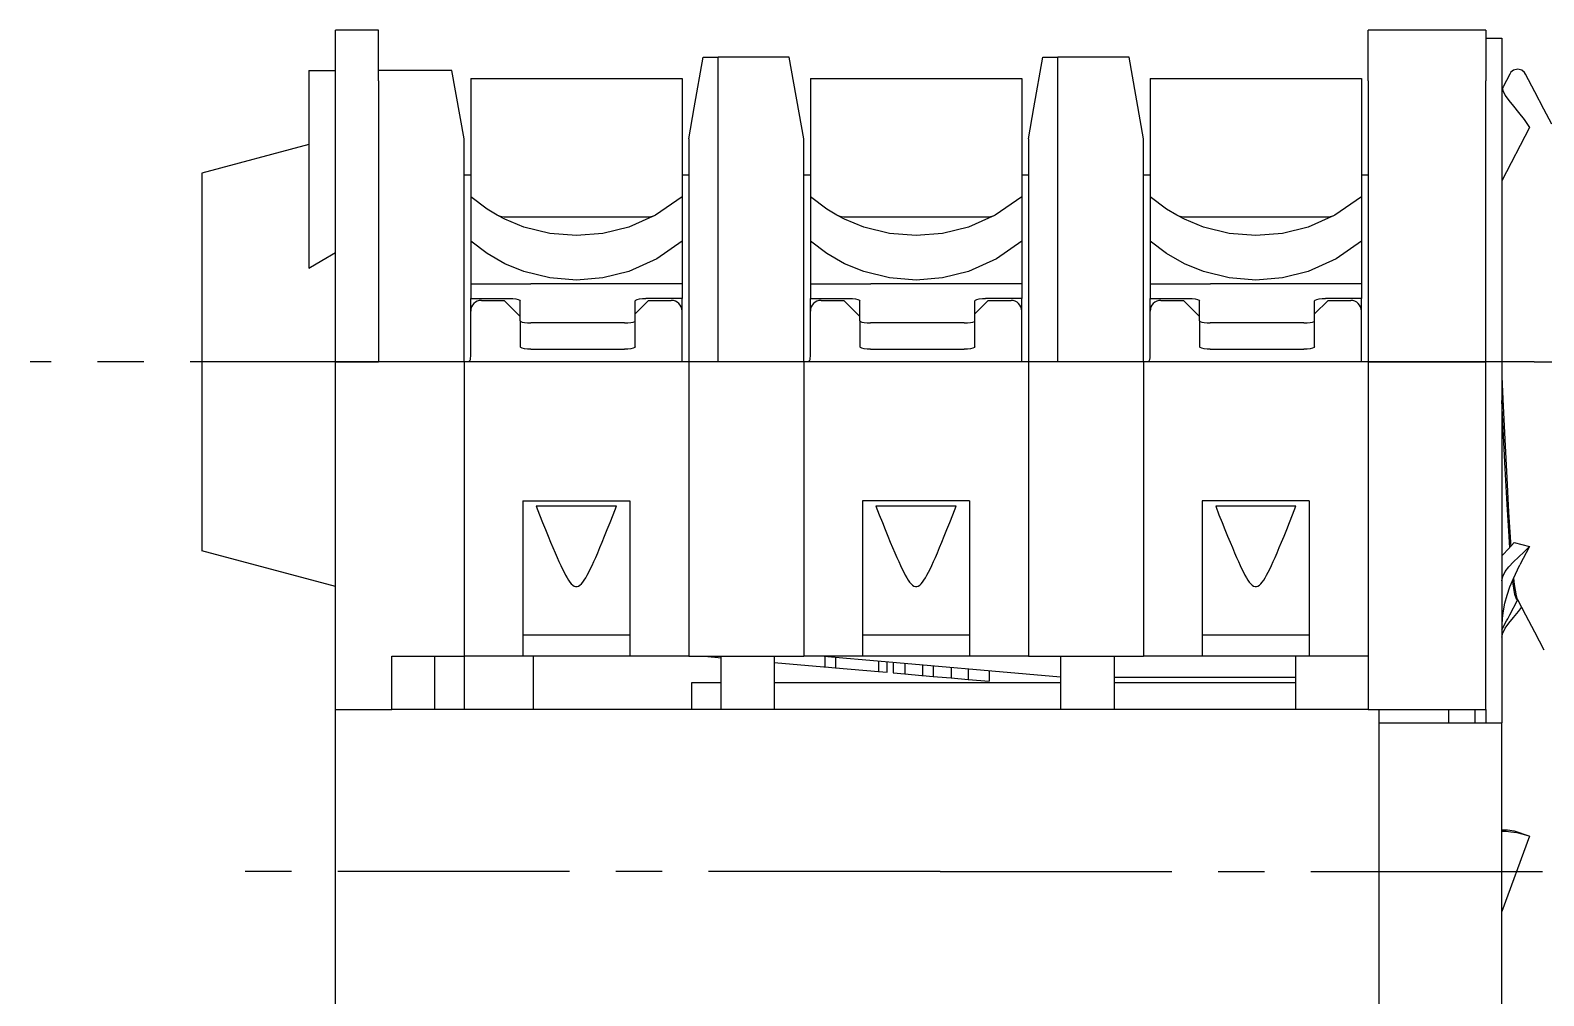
# Model space of a CAD drawing. Extents: x 0 to 420, y 0 to 297.
# Drawn here: x 160.3 to 216.9, y 105.2 to 141.3 of the extents above; entities that cross this region are included whole.
import ezdxf

# ---------------------------------------------------------------- set-up
doc = ezdxf.new("R2010")
doc.units = 0
doc.header["$LTSCALE"] = 23.1
doc.linetypes.add('CENTER', pattern=[0.6, 0.375, -0.075, 0.075, -0.075])
doc.layers.get('0').update_dxf_attribs({"linetype": 'CONTINUOUS'})
doc.layers.add('DEFAULT_1', color=7, linetype='CENTER')

msp = doc.modelspace()

# ---------------------------------------------------------------- linework, layer by layer
at = {"color": 7, "linetype": 'CONTINUOUS'}
for p, q in [((171.74321, 139.38004), (171.74321, 141.27537)), ((173.34321, 141.27537), (171.74321, 141.27537)), ((173.34321, 141.27537), (171.74321, 141.27537)), ((173.34321, 139.38004), (173.34321, 141.27537)), ((210.34321, 139.38004), (210.34321, 141.27537)), ((214.74321, 141.27537), (210.34321, 141.27537)), ((214.74321, 141.27537), (210.34321, 141.27537)), ((214.74321, 141.27537), (214.74321, 141.02463)), ((214.74321, 141.02463), (214.74321, 140.97537)), ((214.74321, 140.97537), (215.34321, 140.97537)), ((214.74321, 140.97537), (214.74321, 139.38004)), ((215.34321, 140.97537), (215.34321, 115.37537)), ((170.74321, 139.77537), (171.74321, 139.77537)), ((170.74321, 139.77537), (170.74321, 132.37604)), ((176.09181, 139.77537), (173.34321, 139.77537)), ((176.54321, 137.21537), (176.09181, 139.77537)), ((185.14857, 138.38004), (185.48277, 140.27537)), ((185.48277, 140.27537), (186.04321, 140.27537)), ((185.48277, 140.27537), (186.04321, 140.27537)), ((188.70365, 140.27537), (186.04321, 140.27537)), ((186.04321, 138.38004), (186.04321, 140.27537)), ((189.24321, 137.21537), (188.70365, 140.27537)), ((197.84857, 138.38004), (198.18277, 140.27537)), ((198.18277, 140.27537), (198.74321, 140.27537)), ((198.18277, 140.27537), (198.74321, 140.27537)), ((201.40365, 140.27537), (198.74321, 140.27537)), ((198.74321, 138.38004), (198.74321, 140.27537)), ((201.94321, 137.21537), (201.40365, 140.27537)), ((171.74321, 128.87537), (171.74321, 139.38004)), ((173.34321, 139.38004), (173.34321, 128.87537)), ((176.79321, 139.47537), (184.69321, 139.47537)), ((176.79321, 139.47526), (176.79321, 138.47529)), ((184.69321, 139.47526), (184.69321, 138.47529)), ((189.49321, 139.47537), (197.39321, 139.47537)), ((189.49321, 139.47526), (189.49321, 138.47529)), ((197.39321, 139.47526), (197.39321, 138.47529)), ((202.19321, 139.47537), (210.09321, 139.47537)), ((202.19321, 139.47526), (202.19321, 138.47529)), ((210.09321, 139.47526), (210.09321, 138.47529)), ((210.34321, 139.38004), (210.34321, 128.87537)), ((214.74321, 128.87537), (214.74321, 139.38004)), ((215.63718, 139.63589), (215.38926, 139.16095)), ((215.63718, 139.63589), (215.63713, 139.6358)), ((216.22798, 139.63585), (216.22795, 139.6359)), ((215.38926, 139.16095), (215.35904, 139.10306)), ((176.79321, 138.47529), (176.79321, 137.7173)), ((184.69321, 138.47529), (184.69321, 137.7173)), ((184.94321, 137.21537), (185.14857, 138.38004)), ((186.04321, 128.87537), (186.04321, 138.38004)), ((189.49321, 138.47529), (189.49321, 137.7173)), ((197.39321, 138.47529), (197.39321, 137.7173)), ((197.64321, 137.21537), (197.84857, 138.38004)), ((198.74321, 128.87537), (198.74321, 138.38004)), ((202.19321, 138.47529), (202.19321, 137.7173)), ((210.09321, 138.47529), (210.09321, 137.7173)), ((176.79321, 137.7173), (176.79321, 137.63325)), ((176.79321, 137.63325), (176.79321, 135.04704)), ((184.69321, 137.7173), (184.69321, 137.63325)), ((184.69321, 137.63325), (184.69321, 135.04704)), ((189.49321, 137.7173), (189.49321, 137.63325)), ((189.49321, 137.63325), (189.49321, 135.04704)), ((197.39321, 137.7173), (197.39321, 137.63325)), ((197.39321, 137.63325), (197.39321, 135.04704)), ((202.19321, 137.7173), (202.19321, 137.63325)), ((202.19321, 137.63325), (202.19321, 135.04704)), ((210.09321, 137.7173), (210.09321, 137.63325)), ((210.09321, 137.63325), (210.09321, 135.04704)), ((216.36927, 137.64285), (215.34321, 135.64946)), ((170.74321, 137.00742), (166.74321, 135.93563)), ((170.74321, 137.00742), (166.74321, 135.93563)), ((176.54321, 128.87537), (176.54321, 137.21537)), ((184.94321, 137.21537), (184.94321, 128.87537)), ((189.24321, 128.87537), (189.24321, 137.21537)), ((197.64321, 137.21537), (197.64321, 128.87537)), ((201.94321, 128.87537), (201.94321, 137.21537)), ((166.74321, 135.93563), (166.74321, 121.81512)), ((176.54321, 135.87537), (176.79321, 135.87537)), ((184.69321, 135.87537), (184.94321, 135.87537)), ((189.24321, 135.87537), (189.49321, 135.87537)), ((197.39321, 135.87537), (197.64321, 135.87537)), ((201.94321, 135.87537), (202.19321, 135.87537)), ((210.09321, 135.87537), (210.34321, 135.87537)), ((176.79321, 135.04704), (176.79321, 133.38375)), ((184.69321, 135.04704), (183.7, 134.35794)), ((184.69321, 135.04704), (184.69321, 133.38375)), ((189.49321, 135.04704), (189.49321, 133.38375)), ((197.39321, 135.04704), (196.4, 134.35794)), ((197.39321, 135.04704), (197.39321, 133.38375)), ((202.19321, 135.04704), (202.19321, 133.38375)), ((210.09321, 135.04704), (209.1, 134.35794)), ((210.09321, 135.04704), (210.09321, 133.38375)), ((179.0463, 134.28909), (178.04444, 134.28909)), ((182.44011, 134.28909), (179.0463, 134.28909)), ((183.44197, 134.28909), (182.44011, 134.28909)), ((183.7, 134.35794), (182.70221, 133.91745)), ((191.7463, 134.28909), (190.74444, 134.28909)), ((195.14011, 134.28909), (191.7463, 134.28909)), ((196.14197, 134.28909), (195.14011, 134.28909)), ((196.4, 134.35794), (195.40221, 133.91745)), ((204.4463, 134.28909), (203.44444, 134.28909)), ((207.84011, 134.28909), (204.4463, 134.28909)), ((208.84197, 134.28909), (207.84011, 134.28909)), ((209.1, 134.35794), (208.10221, 133.91745)), ((176.79321, 133.38375), (176.79321, 131.79415)), ((184.69321, 133.38375), (184.69321, 131.79415)), ((189.49321, 133.38375), (189.49321, 131.79415)), ((197.39321, 133.38375), (197.39321, 131.79415)), ((202.19321, 133.38375), (202.19321, 131.79415)), ((210.09321, 133.38375), (210.09321, 131.79415)), ((176.79321, 131.79415), (176.79321, 131.24526)), ((176.79321, 131.79415), (179.0463, 131.79415)), ((182.44011, 131.79415), (179.0463, 131.79415)), ((184.69321, 131.79415), (182.44011, 131.79415)), ((184.69321, 131.79415), (184.69321, 131.24526)), ((189.49321, 131.79415), (189.49321, 131.24526)), ((189.49321, 131.79415), (191.7463, 131.79415)), ((195.14011, 131.79415), (191.7463, 131.79415)), ((197.39321, 131.79415), (195.14011, 131.79415)), ((197.39321, 131.79415), (197.39321, 131.24526)), ((202.19321, 131.79415), (202.19321, 131.24526)), ((202.19321, 131.79415), (204.4463, 131.79415)), ((207.84011, 131.79415), (204.4463, 131.79415)), ((210.09321, 131.79415), (207.84011, 131.79415)), ((210.09321, 131.79415), (210.09321, 131.24526)), ((176.79321, 130.77537), (176.79321, 131.24526)), ((176.79321, 131.24526), (178.24321, 131.24526)), ((176.79321, 129.07537), (176.79321, 130.77537)), ((177.19321, 131.17537), (178.04321, 131.17537)), ((178.64321, 130.57537), (178.04321, 131.17537)), ((178.64321, 130.41361), (178.64321, 131.1621)), ((183.44321, 131.17537), (182.94321, 130.67537)), ((182.94321, 130.41361), (182.94321, 131.1621)), ((184.69321, 131.24526), (183.34321, 131.24526)), ((183.44321, 131.17537), (184.29321, 131.17537)), ((184.69321, 130.77537), (184.69321, 131.24526)), ((184.69321, 128.87537), (184.69321, 130.77537)), ((189.49321, 130.77537), (189.49321, 131.24526)), ((189.49321, 131.24526), (190.94321, 131.24526)), ((189.49321, 129.07537), (189.49321, 130.77537)), ((189.89321, 131.17537), (190.74321, 131.17537)), ((191.34321, 130.57537), (190.74321, 131.17537)), ((191.34321, 130.41361), (191.34321, 131.1621)), ((196.14321, 131.17537), (195.64321, 130.67537)), ((195.64321, 130.41361), (195.64321, 131.1621)), ((197.39321, 131.24526), (196.04321, 131.24526)), ((196.14321, 131.17537), (196.99321, 131.17537)), ((197.39321, 130.77537), (197.39321, 131.24526)), ((197.39321, 128.87537), (197.39321, 130.77537)), ((202.19321, 130.77537), (202.19321, 131.24526)), ((202.19321, 131.24526), (203.64321, 131.24526)), ((202.19321, 129.07537), (202.19321, 130.77537)), ((202.59321, 131.17537), (203.44321, 131.17537)), ((204.04321, 130.57537), (203.44321, 131.17537)), ((204.04321, 130.41361), (204.04321, 131.1621)), ((208.84321, 131.17537), (208.34321, 130.67537)), ((208.34321, 130.41361), (208.34321, 131.1621)), ((210.09321, 131.24526), (208.74321, 131.24526)), ((208.84321, 131.17537), (209.69321, 131.17537)), ((210.09321, 130.77537), (210.09321, 131.24526)), ((210.09321, 128.87537), (210.09321, 130.77537)), ((178.64321, 130.41361), (178.64321, 129.43547)), ((182.54321, 130.33045), (179.04321, 130.33045)), ((182.94321, 129.43547), (182.94321, 130.41361)), ((182.94321, 129.43547), (182.94321, 130.41361)), ((191.34321, 130.41361), (191.34321, 129.43547)), ((195.24321, 130.33045), (191.74321, 130.33045)), ((195.64321, 129.43547), (195.64321, 130.41361)), ((195.64321, 129.43547), (195.64321, 130.41361)), ((204.04321, 130.41361), (204.04321, 129.43547)), ((207.94321, 130.33045), (204.44321, 130.33045)), ((208.34321, 129.43547), (208.34321, 130.41361)), ((208.34321, 129.43547), (208.34321, 130.41361)), ((179.04321, 129.3523), (182.54321, 129.3523)), ((191.74321, 129.3523), (195.24321, 129.3523)), ((204.44321, 129.3523), (207.94321, 129.3523)), ((171.74321, 115.87537), (171.74321, 128.87537)), ((171.74321, 128.87537), (173.34321, 128.87537)), ((176.54321, 128.87537), (173.34321, 128.87537)), ((176.54321, 128.87537), (176.54321, 117.87537)), ((184.94321, 128.87537), (176.54321, 128.87537)), ((184.94321, 128.87537), (184.94321, 117.87537)), ((189.24321, 128.87537), (184.94321, 128.87537)), ((189.24321, 128.87537), (189.24321, 117.87537)), ((197.64321, 128.87537), (189.24321, 128.87537)), ((197.64321, 128.87537), (197.64321, 117.87537)), ((201.94321, 128.87537), (197.64321, 128.87537)), ((201.94321, 128.87537), (201.94321, 117.87537)), ((210.34321, 128.87537), (201.94321, 128.87537)), ((210.34321, 128.87537), (210.34321, 115.87537)), ((210.34321, 128.87537), (214.74321, 128.87537)), ((214.74321, 115.87537), (214.74321, 128.87537)), ((178.74321, 123.67537), (182.74321, 123.67537)), ((178.74321, 123.67537), (178.74321, 117.87537)), ((182.24321, 123.47537), (179.24321, 123.47537)), ((182.74321, 123.67537), (182.74321, 117.87537)), ((195.44321, 123.67537), (191.44321, 123.67537)), ((191.44321, 123.67537), (191.44321, 117.87537)), ((194.94321, 123.47537), (191.94321, 123.47537)), ((195.44321, 123.67537), (195.44321, 117.87537)), ((208.14321, 123.67537), (204.14321, 123.67537)), ((204.14321, 123.67537), (204.14321, 117.87537)), ((207.64321, 123.47537), (204.64321, 123.47537)), ((208.14321, 123.67537), (208.14321, 117.87537)), ((171.74321, 120.47537), (166.74321, 121.81512)), ((171.74321, 120.47537), (166.74321, 121.81512)), ((215.64037, 121.93651), (215.62785, 122.10529)), ((215.66565, 122.1337), (215.66767, 122.10773)), ((215.66767, 122.10773), (215.67779, 121.97776)), ((215.80545, 122.11847), (216.36927, 121.97336)), ((216.36927, 121.97336), (216.01333, 121.28187)), ((215.91193, 119.97537), (215.93562, 119.97537)), ((215.91802, 120.00906), (215.93054, 119.9851)), ((215.34321, 118.85285), (215.52157, 119.19441)), ((215.36577, 119.276), (215.3671, 119.29635)), ((215.52157, 119.19441), (215.56271, 119.2732)), ((178.74321, 118.67537), (182.74321, 118.67537)), ((191.44321, 118.67537), (195.44321, 118.67537)), ((204.14321, 118.67537), (208.14321, 118.67537)), ((215.34568, 118.57858), (215.37459, 118.72821)), ((173.84321, 117.87537), (176.54321, 117.87537)), ((173.84321, 115.87537), (173.84321, 117.87537)), ((175.44321, 117.87537), (175.44321, 115.87537)), ((178.74321, 117.87537), (176.54321, 117.87537)), ((176.54321, 117.87537), (176.54321, 115.87537)), ((182.74321, 117.87537), (178.74321, 117.87537)), ((179.14321, 115.87537), (179.14321, 117.87537)), ((184.94321, 117.87537), (182.74321, 117.87537)), ((184.94321, 117.87537), (189.24321, 117.87537)), ((185.51639, 117.8668), (186.03846, 117.82113)), ((186.03846, 117.82113), (186.14321, 117.81196)), ((186.14321, 117.87537), (186.14321, 115.87537)), ((188.14321, 117.87537), (188.14321, 115.87537)), ((191.44321, 117.87537), (189.24321, 117.87537)), ((190.0079, 117.87537), (190.83686, 117.80285)), ((190.02812, 117.8736), (190.02812, 117.47208)), ((190.42727, 117.83868), (190.42727, 117.43715)), ((190.83686, 117.80285), (191.4323, 117.75075)), ((191.4323, 117.75075), (198.84321, 117.10238)), ((195.44321, 117.87537), (191.44321, 117.87537)), ((192.03375, 117.69813), (192.03375, 117.29661)), ((197.64321, 117.87537), (195.44321, 117.87537)), ((197.64321, 117.87537), (201.94321, 117.87537)), ((198.84321, 117.87537), (198.84321, 115.87537)), ((200.84321, 117.87537), (200.84321, 115.87537)), ((204.14321, 117.87537), (201.94321, 117.87537)), ((208.14321, 117.87537), (204.14321, 117.87537)), ((207.64321, 115.87537), (207.64321, 117.87537)), ((210.34321, 117.87537), (208.14321, 117.87537)), ((188.14321, 117.63698), (189.99682, 117.47481)), ((189.99682, 117.47481), (190.02812, 117.47208)), ((190.02812, 117.47208), (190.42727, 117.43715)), ((190.42727, 117.43715), (192.03375, 117.29661)), ((192.03375, 117.29661), (192.36323, 117.26778)), ((192.36324, 117.26778), (192.36324, 117.66931)), ((192.59143, 117.64934), (192.59143, 117.24782)), ((192.59143, 117.24782), (193.02188, 117.21016)), ((193.02188, 117.61168), (193.02188, 117.21016)), ((193.02188, 117.21016), (193.65584, 117.15469)), ((193.65584, 117.15469), (193.68714, 117.15195)), ((193.68714, 117.55348), (193.68714, 117.15195)), ((193.68714, 117.15195), (194.08629, 117.11703)), ((194.08629, 117.51856), (194.08629, 117.11703)), ((194.75155, 117.46036), (194.75155, 117.05883)), ((195.38726, 117.40474), (195.38726, 117.00321)), ((196.17471, 117.33585), (196.17471, 116.93432)), ((185.04321, 116.87537), (185.04321, 115.87537)), ((186.14321, 116.87537), (185.04321, 116.87537)), ((198.84321, 116.87537), (188.14321, 116.87537)), ((194.08629, 117.11703), (194.58524, 117.07338)), ((194.58524, 117.07338), (194.75155, 117.05883)), ((194.75155, 117.05883), (195.38726, 117.00321)), ((195.38726, 117.00321), (196.17471, 116.93432)), ((207.64321, 117.07537), (200.84321, 117.07537)), ((207.64321, 116.87537), (200.84321, 116.87537)), ((171.74321, 103.17537), (171.74321, 115.87537)), ((171.74321, 115.87537), (173.84321, 115.87537)), ((210.34321, 115.87537), (173.84321, 115.87537)), ((210.34321, 115.87537), (214.74321, 115.87537)), ((210.74321, 115.87537), (210.74321, 103.17537)), ((213.34321, 115.87537), (213.34321, 115.37537)), ((214.34321, 115.37537), (214.34321, 115.87537)), ((214.74321, 115.87537), (214.74321, 115.37537)), ((210.74321, 115.37537), (214.34321, 115.37537)), ((214.34321, 115.37537), (214.74321, 115.37537)), ((214.74321, 115.37537), (215.34321, 115.37537)), ((215.34321, 104.27537), (215.34321, 115.37537)), ((216.36927, 111.14197), (215.34323, 108.32296)), ((215.34535, 111.3841), (215.55826, 111.37601)), ((215.55826, 111.37601), (215.80545, 111.34718)), ((215.68221, 111.30982), (215.89836, 111.27457)), ((215.80545, 111.34718), (216.35014, 111.14893)), ((216.34992, 111.14825), (216.36927, 111.14197)), ((216.35014, 111.14893), (216.36927, 111.14197))]:
    msp.add_line(p, q, dxfattribs=at)
for points in [[(216.22796, 139.63588), (216.18582, 139.70097), (216.09234, 139.78202), (215.93584, 139.82527), (215.77823, 139.78509), (215.68247, 139.70482), (215.63712, 139.63577)], [(217.20459, 137.76565), (216.91004, 138.32948), (216.57686, 138.96751), (216.22795, 139.6359)], [(215.34321, 139.18499), (215.37459, 139.02255), (215.46975, 138.83528), (215.60207, 138.64797), (215.7735, 138.4348), (215.96324, 138.20481), (216.17017, 137.9398), (216.36927, 137.64285)], [(177.78641, 134.35794), (177.40537, 134.5878), (176.79321, 135.04704)], [(190.48641, 134.35794), (190.10537, 134.5878), (189.49321, 135.04704)], [(203.18641, 134.35794), (202.80537, 134.5878), (202.19321, 135.04704)], [(178.04444, 134.28909), (177.95992, 134.29614), (177.86392, 134.32205), (177.78641, 134.35794)], [(178.78421, 133.91745), (178.07271, 134.20918), (177.78641, 134.35794)], [(183.7, 134.35794), (183.62249, 134.32205), (183.5265, 134.29614), (183.44197, 134.28909)], [(190.74444, 134.28909), (190.65992, 134.29614), (190.56392, 134.32205), (190.48641, 134.35794)], [(191.48421, 133.91745), (190.77271, 134.20918), (190.48641, 134.35794)], [(196.4, 134.35794), (196.32249, 134.32205), (196.2265, 134.29614), (196.14197, 134.28909)], [(203.44444, 134.28909), (203.35992, 134.29614), (203.26392, 134.32205), (203.18641, 134.35794)], [(204.18421, 133.91745), (203.47271, 134.20918), (203.18641, 134.35794)], [(209.1, 134.35794), (209.02249, 134.32205), (208.9265, 134.29614), (208.84197, 134.28909)], [(182.70221, 133.91745), (181.73641, 133.67679), (180.74321, 133.59582), (179.75001, 133.67679), (178.78421, 133.91745)], [(195.40221, 133.91745), (194.43641, 133.67679), (193.44321, 133.59582), (192.45001, 133.67679), (191.48421, 133.91745)], [(208.10221, 133.91745), (207.13641, 133.67679), (206.14321, 133.59582), (205.15001, 133.67679), (204.18421, 133.91745)], [(178.78421, 132.25416), (178.07271, 132.54589), (177.40537, 132.9245), (176.79321, 133.38375)], [(184.69321, 133.38375), (183.7536, 132.72469), (182.70221, 132.25416)], [(191.48421, 132.25416), (190.77271, 132.54589), (190.10537, 132.9245), (189.49321, 133.38375)], [(197.39321, 133.38375), (196.4536, 132.72469), (195.40221, 132.25416)], [(204.18421, 132.25416), (203.47271, 132.54589), (202.80537, 132.9245), (202.19321, 133.38375)], [(210.09321, 133.38375), (209.1536, 132.72469), (208.10221, 132.25416)], [(170.74321, 132.37604), (171.22961, 132.66897), (171.74321, 132.96003)], [(182.70221, 132.25416), (181.73641, 132.01349), (180.74321, 131.93253), (179.75001, 132.01349), (178.78421, 132.25416)], [(195.40221, 132.25416), (194.43641, 132.01349), (193.44321, 131.93253), (192.45001, 132.01349), (191.48421, 132.25416)], [(208.10221, 132.25416), (207.13641, 132.01349), (206.14321, 131.93253), (205.15001, 132.01349), (204.18421, 132.25416)], [(178.24321, 131.24526), (178.36642, 131.24122), (178.47897, 131.22928), (178.56634, 131.21111), (178.62376, 131.18771), (178.64321, 131.1621)], [(182.94321, 131.1621), (182.96266, 131.18771), (183.02007, 131.21111), (183.10744, 131.22928), (183.21999, 131.24122), (183.34321, 131.24526)], [(190.94321, 131.24526), (191.06642, 131.24122), (191.17897, 131.22928), (191.26634, 131.21111), (191.32376, 131.18771), (191.34321, 131.1621)], [(195.64321, 131.1621), (195.66266, 131.18771), (195.72007, 131.21111), (195.80744, 131.22928), (195.91999, 131.24122), (196.04321, 131.24526)], [(203.64321, 131.24526), (203.76642, 131.24122), (203.87897, 131.22928), (203.96634, 131.21111), (204.02376, 131.18771), (204.04321, 131.1621)], [(208.34321, 131.1621), (208.36266, 131.18771), (208.42007, 131.21111), (208.50744, 131.22928), (208.61999, 131.24122), (208.74321, 131.24526)], [(178.64321, 130.41361), (178.66266, 130.388), (178.72007, 130.3646), (178.80744, 130.34643), (178.91999, 130.33449), (179.04321, 130.33045)], [(182.54321, 130.33045), (182.66642, 130.33449), (182.77897, 130.34643), (182.86634, 130.3646), (182.92376, 130.388), (182.94321, 130.41361)], [(191.34321, 130.41361), (191.36266, 130.388), (191.42007, 130.3646), (191.50744, 130.34643), (191.61999, 130.33449), (191.74321, 130.33045)], [(195.24321, 130.33045), (195.36642, 130.33449), (195.47897, 130.34643), (195.56634, 130.3646), (195.62376, 130.388), (195.64321, 130.41361)], [(204.04321, 130.41361), (204.06266, 130.388), (204.12007, 130.3646), (204.20744, 130.34643), (204.31999, 130.33449), (204.44321, 130.33045)], [(207.94321, 130.33045), (208.06642, 130.33449), (208.17897, 130.34643), (208.26634, 130.3646), (208.32376, 130.388), (208.34321, 130.41361)], [(179.04321, 129.3523), (178.91999, 129.35635), (178.80744, 129.36828), (178.72007, 129.38645), (178.66266, 129.40985), (178.64321, 129.43547)], [(182.94321, 129.43547), (182.92376, 129.40985), (182.86634, 129.38645), (182.77897, 129.36828), (182.66642, 129.35635), (182.54321, 129.3523)], [(191.74321, 129.3523), (191.61999, 129.35635), (191.50744, 129.36828), (191.42007, 129.38645), (191.36266, 129.40985), (191.34321, 129.43547)], [(195.64321, 129.43547), (195.62376, 129.40985), (195.56634, 129.38645), (195.47897, 129.36828), (195.36642, 129.35635), (195.24321, 129.3523)], [(204.44321, 129.3523), (204.31999, 129.35635), (204.20744, 129.36828), (204.12007, 129.38645), (204.06266, 129.40985), (204.04321, 129.43547)], [(208.34321, 129.43547), (208.32376, 129.40985), (208.26634, 129.38645), (208.17897, 129.36828), (208.06642, 129.35635), (207.94321, 129.3523)], [(215.34321, 128.32759), (215.38178, 127.48148), (215.45275, 125.96765), (215.52372, 124.54323), (215.59468, 123.25204), (215.66565, 122.1337)], [(215.62785, 122.10529), (215.60896, 122.35993), (215.53681, 123.53984), (215.46466, 124.88924), (215.39251, 126.36533), (215.34321, 127.42838)], [(179.24321, 123.47537), (179.36722, 123.16187), (179.48224, 122.87301), (179.58899, 122.60701), (179.68817, 122.36221), (179.78042, 122.1371), (179.86636, 121.93027), (179.94658, 121.74042), (180.02164, 121.56637), (180.0921, 121.40705), (180.15848, 121.26148), (180.22132, 121.12883), (180.28111, 121.00845), (180.33836, 120.89983), (180.39363, 120.80261), (180.44751, 120.71662), (180.50066, 120.64198), (180.55383, 120.57919), (180.60769, 120.52946), (180.66237, 120.49485), (180.71656, 120.4775), (180.76989, 120.47751), (180.82409, 120.49487), (180.87878, 120.5295), (180.93265, 120.57925), (180.98581, 120.64205), (181.03896, 120.7167), (181.09283, 120.80268), (181.14809, 120.8999), (181.20534, 121.00851), (181.26512, 121.12889), (181.32796, 121.26154), (181.39434, 121.4071), (181.46479, 121.56641), (181.53984, 121.74045), (181.62006, 121.93029), (181.706, 122.13712), (181.79825, 122.36223), (181.89743, 122.60701), (182.00418, 122.87301), (182.11919, 123.16187), (182.24321, 123.47537)], [(191.94321, 123.47537), (192.06722, 123.16187), (192.18224, 122.87301), (192.28899, 122.60701), (192.38817, 122.36221), (192.48042, 122.1371), (192.56636, 121.93027), (192.64658, 121.74042), (192.72164, 121.56637), (192.7921, 121.40705), (192.85848, 121.26148), (192.92132, 121.12883), (192.98111, 121.00845), (193.03836, 120.89983), (193.09363, 120.80261), (193.14751, 120.71662), (193.20066, 120.64198), (193.25383, 120.57919), (193.30769, 120.52946), (193.36237, 120.49485), (193.41656, 120.4775), (193.46989, 120.47751), (193.52409, 120.49487), (193.57878, 120.5295), (193.63265, 120.57925), (193.68581, 120.64205), (193.73896, 120.7167), (193.79283, 120.80268), (193.84809, 120.8999), (193.90534, 121.00851), (193.96512, 121.12889), (194.02796, 121.26154), (194.09434, 121.4071), (194.16479, 121.56641), (194.23984, 121.74045), (194.32006, 121.93029), (194.406, 122.13712), (194.49825, 122.36223), (194.59743, 122.60701), (194.70418, 122.87301), (194.81919, 123.16187), (194.94321, 123.47537)], [(204.64321, 123.47537), (204.76722, 123.16187), (204.88224, 122.87301), (204.98899, 122.60701), (205.08817, 122.36221), (205.18042, 122.1371), (205.26636, 121.93027), (205.34658, 121.74042), (205.42164, 121.56637), (205.4921, 121.40705), (205.55848, 121.26148), (205.62132, 121.12883), (205.68111, 121.00845), (205.73836, 120.89983), (205.79363, 120.80261), (205.84751, 120.71662), (205.90066, 120.64198), (205.95383, 120.57919), (206.00769, 120.52946), (206.06237, 120.49485), (206.11656, 120.4775), (206.16989, 120.47751), (206.22409, 120.49487), (206.27878, 120.5295), (206.33265, 120.57925), (206.38581, 120.64205), (206.43896, 120.7167), (206.49283, 120.80268), (206.54809, 120.8999), (206.60534, 121.00851), (206.66512, 121.12889), (206.72796, 121.26154), (206.79434, 121.4071), (206.86479, 121.56641), (206.93984, 121.74045), (207.02006, 121.93029), (207.106, 122.13712), (207.19825, 122.36223), (207.29743, 122.60701), (207.40418, 122.87301), (207.51919, 123.16187), (207.64321, 123.47537)], [(215.34321, 121.62921), (215.37567, 121.66347), (215.59301, 121.88431), (215.80545, 122.11847)], [(215.34321, 120.68708), (215.37459, 120.85113), (215.46976, 121.03716), (215.60209, 121.21244), (215.77352, 121.39621), (215.96325, 121.57667), (216.17018, 121.76795), (216.36927, 121.97336)], [(215.3671, 119.29635), (215.40058, 119.56949), (215.45545, 119.85555), (215.53506, 120.15318), (215.64053, 120.46093), (215.77089, 120.77793), (215.92322, 121.10307), (216.01333, 121.28187)], [(215.89093, 119.99916), (215.82542, 120.17836), (215.75327, 120.65205), (215.74669, 120.71908)], [(215.78102, 120.79956), (215.80758, 120.54664), (215.87854, 120.12674), (215.91802, 120.00906)], [(215.56271, 119.2732), (215.64004, 119.42127), (215.92574, 119.96816)], [(215.91193, 119.97537), (215.89757, 119.98098), (215.89093, 119.99916)], [(215.93054, 119.9851), (216.2251, 119.42127), (216.55828, 118.78324), (216.90717, 118.11486)], [(215.37459, 118.72821), (215.46976, 118.91548), (215.60209, 119.1028), (215.77352, 119.31597), (215.96325, 119.54596), (216.08111, 119.69689)], [(215.35005, 119.03488), (215.35066, 119.04926), (215.35159, 119.06968), (215.3526, 119.09044), (215.35372, 119.1116), (215.35494, 119.13323), (215.35629, 119.15538), (215.35776, 119.17811), (215.35938, 119.20148), (215.36116, 119.22555), (215.36312, 119.25038), (215.36528, 119.27603)], [(215.35005, 119.03488), (215.35006, 119.03527), (215.36577, 119.276)], [(215.34321, 111.32785), (215.38474, 111.32906), (215.48332, 111.32712)], [(215.48332, 111.32712), (215.50518, 111.326), (215.68221, 111.30982)], [(215.89836, 111.27457), (216.13731, 111.21721), (216.34992, 111.14825)]]:
    msp.add_lwpolyline(points, dxfattribs=at)
for centre, start, end in [((177.19321, 130.77537), 90, 180), ((184.29321, 130.77537), 0, 90), ((189.89321, 130.77537), 90, 180), ((196.99321, 130.77537), 0, 90), ((202.59321, 130.77537), 90, 180), ((209.69321, 130.77537), 0, 90), ((176.39321, 129.07537), 329.615286, 360), ((189.09321, 129.07537), 329.615286, 360), ((201.79321, 129.07537), 329.615286, 360)]:
    msp.add_arc(centre, 0.4, start, end, dxfattribs=at)
at = {"layer": 'DEFAULT_1', "color": 2, "linetype": 'CENTER'}
for p, q in [((216.54693, 128.87537), (160.32785, 128.87537)), ((216.54693, 128.87537), (234.74321, 128.87537)), ((194.34321, 109.82537), (168.2165, 109.82537)), ((194.34321, 109.82537), (224.62783, 109.82537))]:
    msp.add_line(p, q, dxfattribs=at)

doc.saveas('drawing.dxf')
